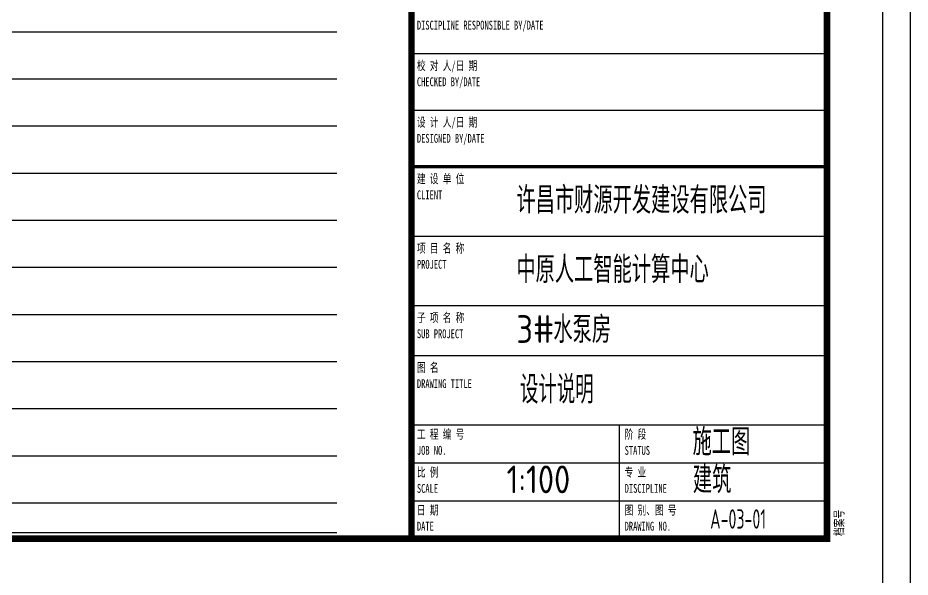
# Model space of a CAD drawing. Extents: x 19098 to 79498, y 3162 to 205862.
# Drawn here: x 63393 to 79498, y 132967 to 143059 of the extents above; entities that cross this region are included whole.
import ezdxf
from ezdxf.enums import TextEntityAlignment as Align

# ---------------------------------------------------------------- set-up
doc = ezdxf.new("R2010")
doc.units = 0
doc.header["$LTSCALE"] = 1000
doc.header["$MEASUREMENT"] = 0
doc.linetypes.add('DASHED', pattern=[0.75, 0.5, -0.25])
for name, color, linetype in [('2017_11-sheet-R$0$C-SHET-TTLB', 11, 'Continuous'), ('C-SHET-TTLB', 11, 'Continuous'), ('PUB_TEXT', 7, 'Continuous'), ('水-消防-消防排水-管线', 140, 'DASHED')]:
    doc.layers.add(name, color=color, linetype=linetype)
doc.styles.add('2017_11-sheet-R$0$SHEET-ECADI', font='simhei.ttf', dxfattribs={"width": 0.7})
doc.styles.get("Standard").update_dxf_attribs({"font": 'gbenor.shx', "bigfont": 'gbcbig.shx'})
doc.styles.add('XD2008', font='xd-hzs.shx', dxfattribs={"width": 0.7, "bigfont": 'xd-hztxt.shx'})

# ---------------------------------------------------------------- blocks, each defined once
blk = doc.blocks.new('2017_11-sheet-R', base_point=(415, 5))
at = {"layer": '2017_11-sheet-R$0$C-SHET-TTLB'}
for p, q in [((340.02, 92.53), (415, 92.53)), ((340.02, 82.33), (415, 82.33)), ((340.02, 59.59), (415, 59.59)), ((340.02, 47.07), (415, 47.07)), ((340.02, 38.07), (415, 38.07)), ((340.02, 25.54), (415, 25.54)), ((377.51, 25.54), (377.51, 4.99)), ((340.02, 18.68), (415, 18.68)), ((340.02, 11.85), (415, 11.85))]:
    blk.add_line(p, q, dxfattribs=at)
blk.add_lwpolyline([(340.02, 72.12, 0.6, 0.6, 0), (415.02, 72.12, 0.9, 0.9, 0)], format="xyseb", dxfattribs=at)
at = {"layer": '2017_11-sheet-R$0$C-SHET-TTLB', "style": '2017_11-sheet-R$0$SHEET-ECADI', "width": 0.7}
for s, p in [('DISCIPLINE RESPONSIBLE BY/DATE', (340.98, 96.85)), ('校 对 人/日 期', (340.98, 89.54)), ('CHECKED BY/DATE', (340.98, 86.64)), ('设 计 人/日 期', (340.98, 79.33)), ('DESIGNED BY/DATE', (340.98, 76.43)), ('建 设 单 位', (340.98, 69.13)), ('CLIENT', (340.98, 66.22)), ('项 目 名 称', (340.98, 56.6)), ('PROJECT', (340.98, 53.7)), ('子 项 名 称', (340.98, 44.07)), ('SUB PROJECT', (340.98, 41.17)), ('图 名', (340.98, 35.07)), ('DRAWING TITLE', (340.98, 32.17)), ('工 程 编 号', (340.98, 23.03)), ('阶 段', (378.47, 23.03)), ('JOB NO.', (340.98, 20.13)), ('STATUS', (378.47, 20.13)), ('比 例', (340.98, 16.18)), ('专 业', (378.47, 16.18)), ('SCALE', (340.98, 13.27)), ('DISCIPLINE', (378.47, 13.27)), ('日 期', (340.98, 9.34)), ('图 别、图 号', (378.47, 9.34)), ('DRAWING NO.', (378.47, 6.44)), ('DATE', (340.98, 6.44))]:
    blk.add_text(s, height=1.6, dxfattribs=at).set_placement(p)
blk.add_text('档案号', height=1.6, rotation=90, dxfattribs=at).set_placement((417.98, 5.49))
blk = doc.blocks.new('tukuang')
at = {"layer": 'C-SHET-TTLB'}
for points in [[(75902, 21920), (75902, -21080), (15502, -21080), (15502, 21920)], [(75402, 21420), (75402, -20580), (16002, -20580), (16002, 21420)]]:
    blk.add_lwpolyline(points, close=True, dxfattribs=at)
at = {"layer": 'C-SHET-TTLB', "const_width": 120}
blk.add_lwpolyline([(17842, 20420), (74402, 20420), (74402, -19580), (17842, -19580)], close=True, dxfattribs=at)
at = {"layer": 'C-SHET-TTLB'}
blk.add_lwpolyline([(66902, 20420, 120, 120, 0), (66902, -19580, 90, 90, 0)], format="xyseb", dxfattribs=at)
at = {"layer": 'C-SHET-TTLB', "xscale": 100, "yscale": 100, "zscale": 100}
blk.add_blockref('2017_11-sheet-R', (74402, -19580), dxfattribs=at)
blk = doc.blocks.new('ffddss')
at = {"layer": 'PUB_TEXT'}
for s, height, p in [('许昌市财源开发建设有限公司', 482.27, (72391, 139528)), ('中原人工智能计算中心', 482.3, (72391, 138275)), ('3#', 500, (72391, 137193)), ('水泵房', 482.3, (73058, 137193)), ('施工图', 482.3, (75570, 135165)), ('1:100', 500, (72214, 134481)), ('建筑', 482.3, (75576, 134481))]:
    blk.add_text(s, height=height, dxfattribs=at).set_placement(p)

msp = doc.modelspace()

# ---------------------------------------------------------------- linework, layer by layer
at = {"layer": 'Defpoints', "color": 251}
for p, q in [((21497.5, 142807.5), (69149.6, 142807.5)), ((21497.5, 141957.5), (69149.6, 141957.5)), ((21497.5, 141107.5), (69149.6, 141107.5)), ((21497.5, 140257.5), (69149.6, 140257.5)), ((21497.5, 139407.5), (69149.6, 139407.5)), ((21497.5, 138557.5), (69149.6, 138557.5)), ((21497.5, 137707.5), (69149.6, 137707.5)), ((21497.5, 136857.5), (69149.6, 136857.5)), ((21497.5, 136007.5), (69149.6, 136007.5)), ((21497.5, 135157.5), (69149.6, 135157.5)), ((21497.5, 134307.5), (69149.6, 134307.5)), ((21497.5, 133772), (69149.6, 133772))]:
    msp.add_line(p, q, dxfattribs=at)

# ---------------------------------------------------------------- block references
at = {"layer": 'C-SHET-TTLB'}
msp.add_blockref('tukuang', (3595.7, 153241.6), dxfattribs=at)
at = {"layer": '水-消防-消防排水-管线', "color": 119}
msp.add_blockref('ffddss', (0, 0), dxfattribs=at)

# ---------------------------------------------------------------- texts
at = {"layer": 'PUB_TEXT', "style": 'XD2008', "width": 0.7}
msp.add_text('设计说明', height=500, dxfattribs=at).set_placement((72456.3, 136100.7))
msp.add_text('A-03-01', height=350, dxfattribs=at).set_placement((76393.2, 134016.3), align=Align.MIDDLE_CENTER)

doc.saveas('drawing.dxf')
